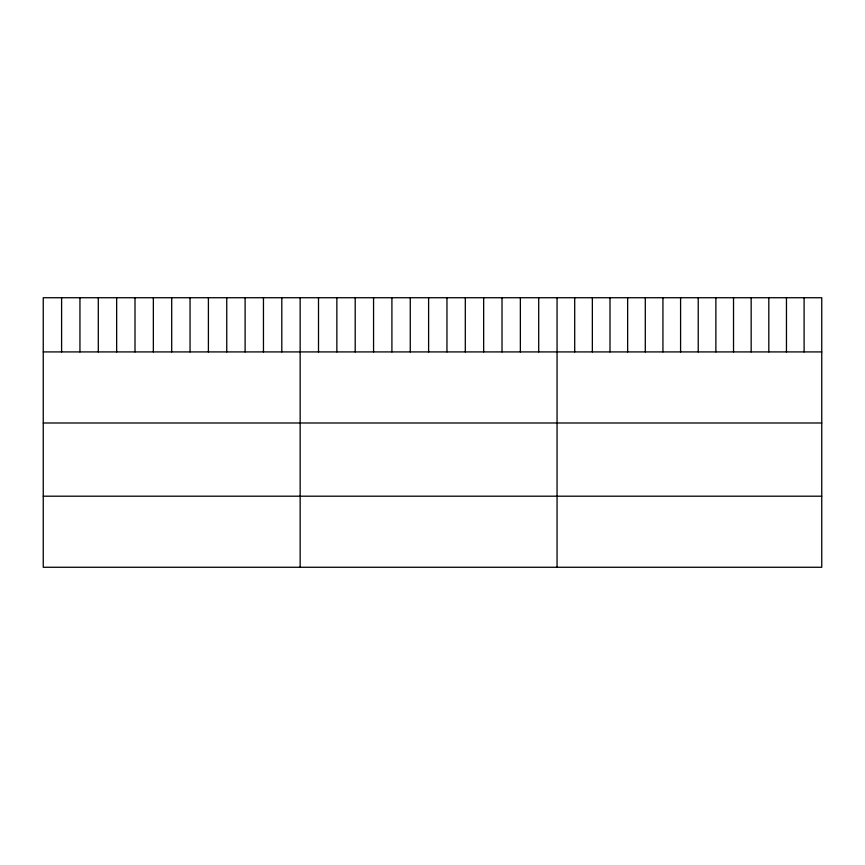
<?xml version="1.0" encoding="UTF-8"?>
<svg xmlns="http://www.w3.org/2000/svg" width="865" height="865" viewBox="0 0 865 865"><rect width="100%" height="100%" fill="white"/><g stroke="black" fill="none" stroke-linecap="round" stroke-linejoin="round"><path stroke-width="1.3" d="M821.75 351.914L821.75 567.267L43.25 567.267L43.25 297.733L821.75 297.733L821.75 351.914L43.25 351.914M43.25 422.985L821.75 422.985M43.25 496.196L821.75 496.196M804.104 297.733L804.104 351.914M786.458 297.733L786.458 351.914M768.812 297.733L768.812 351.914M751.166 297.733L751.166 351.914M733.52 297.733L733.52 351.914M715.874 297.733L715.874 351.914M698.228 297.733L698.228 351.914M680.582 297.733L680.582 351.914M662.936 297.733L662.936 351.914M645.29 297.733L645.29 351.914M627.644 297.733L627.644 351.914M609.998 297.733L609.998 351.914M592.352 297.733L592.352 351.914M574.706 297.733L574.706 351.914M557.06 297.733L557.06 567.267M538.711 297.733L538.711 351.914M520.362 297.733L520.362 351.914M502.014 297.733L502.014 351.914M483.654 297.733L483.654 351.914M465.305 297.733L465.305 351.914M446.956 297.733L446.956 351.914M428.608 297.733L428.608 351.914M410.259 297.733L410.259 351.914M391.91 297.733L391.91 351.914M373.561 297.733L373.561 351.914M355.201 297.733L355.201 351.914M336.853 297.733L336.853 351.914M318.504 297.733L318.504 351.914M300.155 297.733L300.155 567.267M281.806 297.733L281.806 351.914M263.457 297.733L263.457 351.914M245.109 297.733L245.109 351.914M226.749 297.733L226.749 351.914M208.4 297.733L208.4 351.914M190.051 297.733L190.051 351.914M171.703 297.733L171.703 351.914M153.354 297.733L153.354 351.914M135.005 297.733L135.005 351.914M116.656 297.733L116.656 351.914M98.296 297.733L98.296 351.914M79.948 297.733L79.948 351.914M61.599 297.733L61.599 351.914"/></g></svg>
